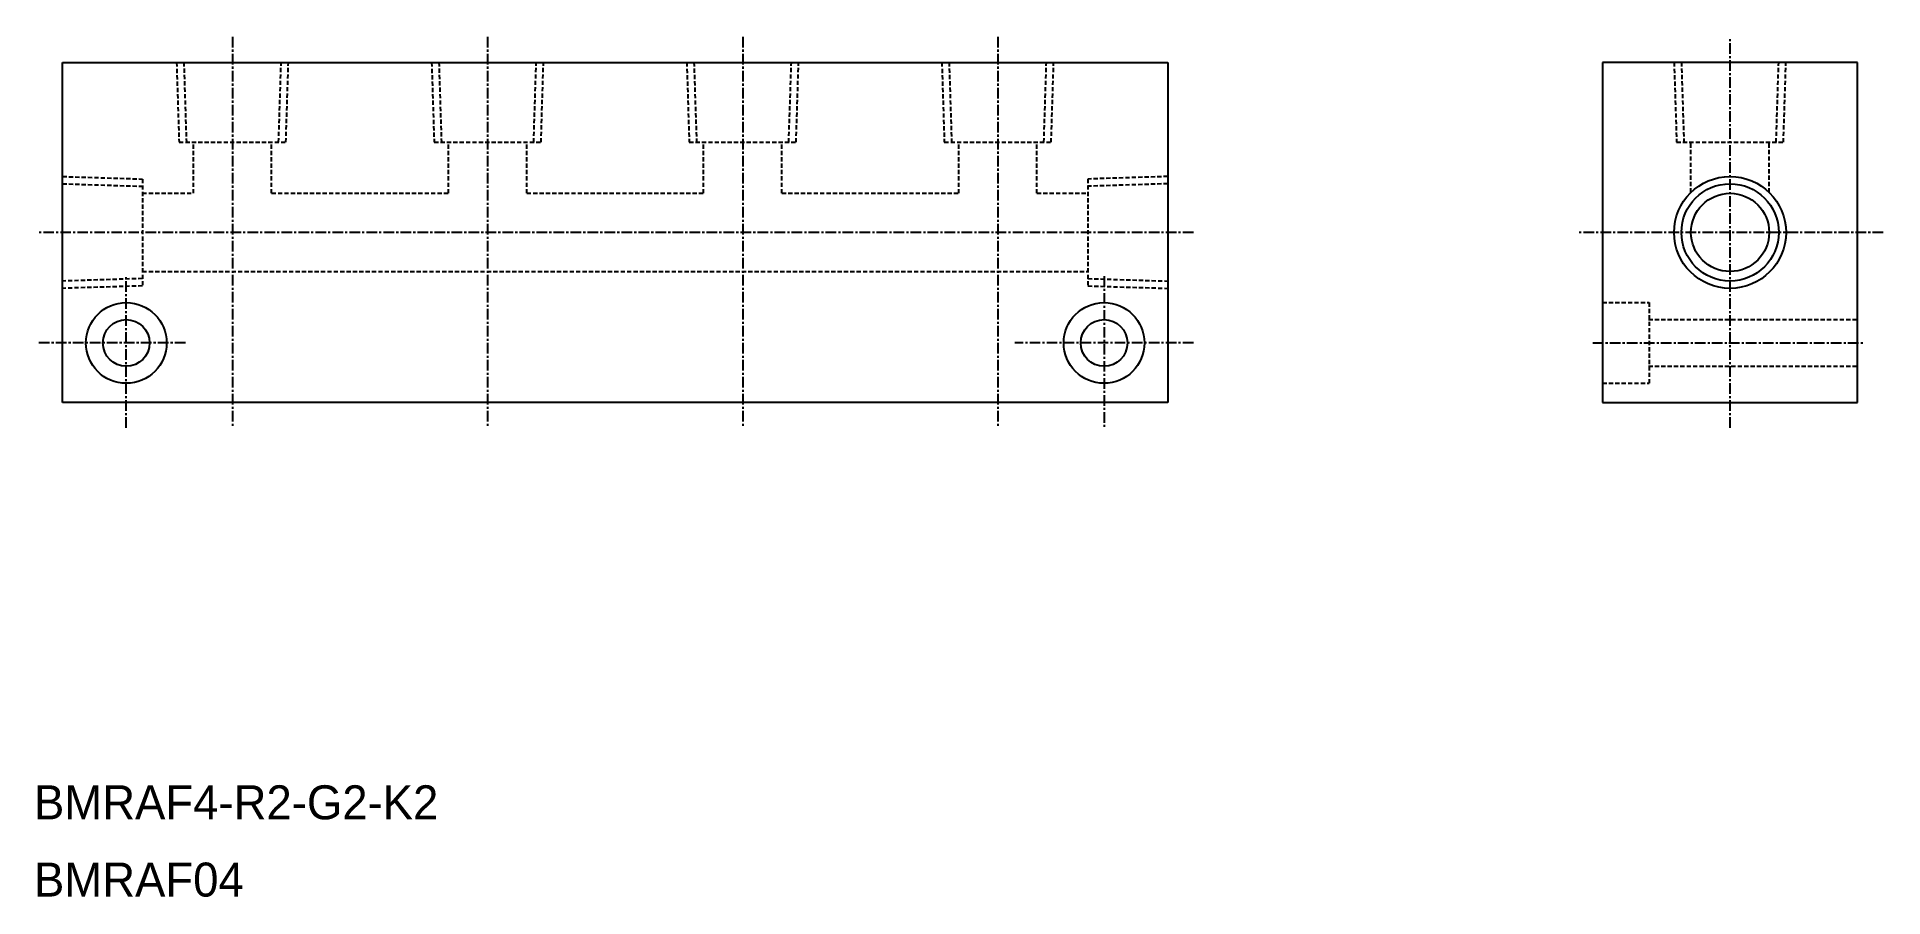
# Model space of a CAD drawing. Extents: x 322 to 540, y 215 to 316.
import ezdxf

# ---------------------------------------------------------------- set-up
doc = ezdxf.new("R2010")
doc.units = 0
doc.linetypes.add('CENTER', pattern=[2, 1.25, -0.25, 0.25, -0.25])
doc.linetypes.add('DASHED', pattern=[0.75, 0.5, -0.25])
doc.layers.get('0').update_dxf_attribs({"linetype": 'CONTINUOUS'})
doc.layers.add('CENTER', color=1, linetype='CENTER')

msp = doc.modelspace()

# ---------------------------------------------------------------- linework, layer by layer
at = {"color": 7, "linetype": 'CONTINUOUS'}
for p, q in [((325.4, 312.72), (455.4, 312.72)), ((325.4, 272.72), (325.4, 312.72)), ((455.4, 312.72), (455.4, 272.72)), ((536.52, 312.72), (506.52, 312.72)), ((506.52, 312.72), (506.52, 272.72)), ((536.52, 272.72), (536.52, 312.72)), ((455.4, 272.72), (325.4, 272.72)), ((506.52, 272.72), (536.52, 272.72))]:
    msp.add_line(p, q, dxfattribs=at)
at = {"color": 3, "linetype": 'DASHED'}
for p, q in [((338.82, 312.72), (339.11, 303.32)), ((339.67, 312.75), (339.97, 303.32)), ((350.82, 303.32), (351.12, 312.75)), ((351.68, 303.32), (351.97, 312.72)), ((368.82, 312.72), (369.11, 303.32)), ((369.67, 312.75), (369.97, 303.32)), ((380.82, 303.32), (381.12, 312.75)), ((381.68, 303.32), (381.97, 312.72)), ((398.82, 312.72), (399.11, 303.32)), ((399.67, 312.75), (399.97, 303.32)), ((410.82, 303.32), (411.12, 312.75)), ((411.68, 303.32), (411.97, 312.72)), ((428.82, 312.72), (429.11, 303.32)), ((429.67, 312.75), (429.97, 303.32)), ((440.82, 303.32), (441.12, 312.75)), ((441.68, 303.32), (441.97, 312.72)), ((514.94, 312.72), (515.23, 303.32)), ((515.79, 312.75), (516.09, 303.32)), ((526.94, 303.32), (527.24, 312.75)), ((527.8, 303.32), (528.09, 312.72)), ((339.11, 303.32), (351.68, 303.32)), ((340.8, 297.32), (340.8, 303.32)), ((350, 297.32), (350, 303.32)), ((369.11, 303.32), (381.68, 303.32)), ((370.8, 297.32), (370.8, 303.32)), ((380, 297.32), (380, 303.32)), ((399.11, 303.32), (411.68, 303.32)), ((400.8, 297.32), (400.8, 303.32)), ((410, 297.32), (410, 303.32)), ((429.11, 303.32), (441.68, 303.32)), ((430.8, 297.32), (430.8, 303.32)), ((440, 297.32), (440, 303.32)), ((515.23, 303.32), (527.8, 303.32)), ((516.92, 297.42), (516.92, 303.32)), ((526.12, 297.42), (526.12, 303.32)), ((325.4, 299.3), (334.8, 299)), ((325.4, 298.44), (334.8, 298.15)), ((334.8, 299), (334.8, 286.43)), ((455.4, 299.3), (446, 299)), ((446, 299), (446, 286.43)), ((455.4, 298.44), (446, 298.15)), ((334.8, 297.32), (340.8, 297.32)), ((350, 297.32), (370.8, 297.32)), ((380, 297.32), (400.8, 297.32)), ((410, 297.32), (430.8, 297.32)), ((440, 297.32), (446, 297.32)), ((334.8, 287.29), (325.4, 287)), ((334.8, 288.12), (446, 288.12)), ((446, 287.29), (455.4, 287)), ((334.8, 286.43), (325.4, 286.14)), ((446, 286.43), (455.4, 286.14)), ((506.52, 284.47), (512.02, 284.47)), ((512.02, 284.47), (512.02, 274.97)), ((511.92, 282.47), (536.52, 282.47)), ((511.92, 276.97), (536.52, 276.97)), ((506.52, 274.97), (512.02, 274.97))]:
    msp.add_line(p, q, dxfattribs=at)
at = {"color": 3, "linetype": 'CONTINUOUS'}
msp.add_circle((521.52, 292.72), 6.58, dxfattribs=at)
at = {"color": 7, "linetype": 'CONTINUOUS'}
for centre, radius in [((521.52, 292.72), 5.72), ((521.52, 292.72), 4.6), ((332.9, 279.72), 4.75), ((447.9, 279.72), 4.75), ((332.9, 279.72), 2.75), ((447.9, 279.72), 2.75)]:
    msp.add_circle(centre, radius, dxfattribs=at)
at = {"layer": 'CENTER', "color": 1, "linetype": 'CENTER'}
for p, q in [((345.4, 315.72), (345.4, 269.72)), ((375.4, 315.72), (375.4, 269.72)), ((405.4, 315.72), (405.4, 269.72)), ((435.4, 315.72), (435.4, 269.72)), ((521.52, 269.72), (521.52, 315.72)), ((458.4, 292.72), (322.4, 292.72)), ((539.52, 292.72), (503.52, 292.72)), ((332.9, 269.72), (332.9, 287.59)), ((447.9, 287.59), (447.9, 269.72)), ((339.87, 279.72), (322.4, 279.72)), ((458.4, 279.72), (437.4, 279.72)), ((505.39, 279.72), (537.28, 279.72))]:
    msp.add_line(p, q, dxfattribs=at)

# ---------------------------------------------------------------- texts
at = {"color": 7, "linetype": 'CONTINUOUS'}
for s, p in [('BMRAF4-R2-G2-K2', (322.05, 223.68)), ('BMRAF04', (322.05, 214.59))]:
    msp.add_text(s, height=4, dxfattribs=at).set_placement(p)

doc.saveas('drawing.dxf')
